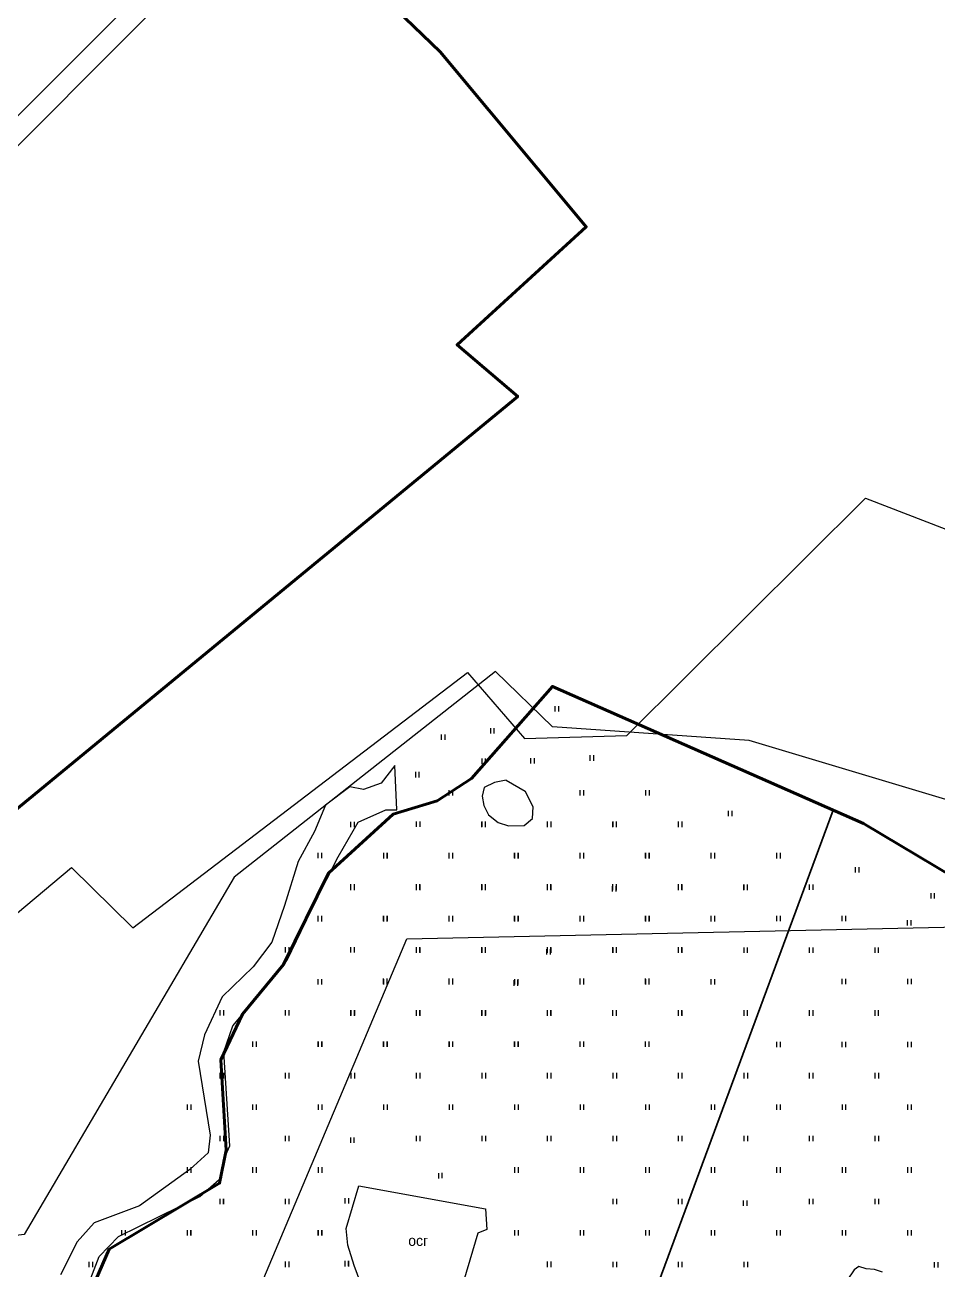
# Model space of a CAD drawing. Header units: millimetres. Extents: x 1378883 to 1389511, y 5662980 to 5673292.
# Drawn here: x 1384688 to 1385296, y 5669707 to 5670537 of the extents above; entities that cross this region are included whole.
import ezdxf

# ---------------------------------------------------------------- set-up
doc = ezdxf.new("R2010")
doc.units = ezdxf.units.MM
doc.layers.add('_5Інше', color=252, linetype='Continuous', lineweight=25)
for name, color, linetype in [('вулиці', 7, 'Continuous'), ('КартаСкан', 252, 'Continuous'), ('межа по генплану', 7, 'Continuous'), ('район', 6, 'Continuous')]:
    doc.layers.add(name, color=color, linetype=linetype)
picture_1 = doc.add_image_def('image1.tif', size_in_pixel=(29607, 29619))

# ---------------------------------------------------------------- blocks, each defined once
blk = doc.blocks.new('Турія')
at = {"layer": '_5Інше', "color": 5}
blk.add_lwpolyline([(47787.13254895628, 27450.12306630566), (47797.65221168077, 27477.84357554439), (47810.5626894535, 27491.22590744903), (47864.80429390555, 27517.7478972337), (47879.51540985239, 27530.72213588724), (47880.3807628629, 27541.53402318152), (47884.70756617151, 27551.4809699321), (47880.81343936815, 27614.18989013933), (47886.87094869776, 27631.48888371058), (47904.17812367611, 27652.24771775543), (47922.90590071864, 27675.12166289449), (47941.64775600644, 27713.89467158418), (47956.902797201, 27743.95467012636), (47970.41439309283, 27767.04422401109), (47988.72039661898, 27775.32160583588), (47996.12999133543, 27775.32160583588), (47994.82239779436, 27804.94594995574), (47985.66939603129, 27793.18333275242), (47973.90124544218, 27788.82681462887), (47964.74824367911, 27790.56943231813), (47948.62149896124, 27778.37116069249), (47941.2119042448, 27760.94508819827), (47930.31545717899, 27740.90508917016), (47921.16245541592, 27711.7164255722), (47912.88115717616, 27687.31990842053), (47900.24126480764, 27670.76514477094), (47879.75596421712, 27650.72514574282), (47867.98781362801, 27625.45731974651), (47863.62921949925, 27608.03124725229), (47871.69922929176, 27558.6545738289), (47870.38203346927, 27546.80556696958), (47858.08839707325, 27535.83426335542), (47824.71985705409, 27511.69741106402), (47794.42477395407, 27500.28724277749), (47783.00922985027, 27487.56053267302), (47772.03275102064, 27465.61795154429)], dxfattribs=at)
blk = doc.blocks.new('ТуріяПрибер')
at = {"layer": '_5Інше', "color": 160}
blk.add_lwpolyline([(47842, 27342), (47995, 27705), (48414, 27714), (48394, 27584), (48855, 27748), (48890, 27821), (48754, 27887), (48443, 27771), (48223, 27837), (48092, 27846), (48054, 27883), (47880, 27746), (47740, 27508), (47474, 27474)], dxfattribs=at)
blk = doc.blocks.new('ТуріяВодоох')
at = {"layer": '_5Інше', "color": 140}
blk.add_lwpolyline([(47118, 27415), (47272, 27533), (47337, 27637), (47450, 27698), (47500, 27645), (47566, 27712), (47606, 27666), (47682, 27722), (47711, 27688), (47790, 27754), (47831, 27714), (48054, 27884), (48092, 27840), (48160, 27842), (48319, 28000), (48319, 28000), (49356, 27600), (48682, 27510), (48729, 27348)], dxfattribs=at)

msp = doc.modelspace()

# ---------------------------------------------------------------- linework, layer by layer
at = {"layer": 'вулиці', "color": 7}
for p, q in [((1385041.347002276, 5670079.381279982), (1385041.347002276, 5670082.981279981)), ((1385043.747002276, 5670079.381279982), (1385043.747002276, 5670082.981279981)), ((1384965.546503996, 5670060.482294582), (1384965.546503996, 5670064.082294581)), ((1384967.946503996, 5670060.482294582), (1384967.946503996, 5670064.082294581)), ((1384998.272037145, 5670064.784201911), (1384998.272037145, 5670068.38420191)), ((1385000.672037145, 5670064.784201911), (1385000.672037145, 5670068.38420191)), ((1384992.514904893, 5670044.466400461), (1384992.514904893, 5670048.066400462)), ((1384994.914904893, 5670044.466400461), (1384994.914904893, 5670048.066400462)), ((1385025.107964206, 5670044.763858379), (1385025.107964206, 5670048.363858378)), ((1385027.507964206, 5670044.763858379), (1385027.507964206, 5670048.363858378)), ((1385064.617902339, 5670046.64813), (1385064.617902339, 5670050.248129999)), ((1385067.017902339, 5670046.64813), (1385067.017902339, 5670050.248129999)), ((1384948.322646702, 5670035.533636409), (1384948.322646702, 5670039.133636408)), ((1384950.722646702, 5670035.533636409), (1384950.722646702, 5670039.133636408)), ((1384970.696204894, 5670023.511400461), (1384970.696204894, 5670027.111400462)), ((1384973.096204894, 5670023.511400461), (1384973.096204894, 5670027.111400462)), ((1385057.971004894, 5670023.511400462), (1385057.971004894, 5670027.111400463)), ((1385060.371004893, 5670023.511400462), (1385060.371004893, 5670027.111400463)), ((1385101.608404893, 5670023.511400463), (1385101.608404893, 5670027.111400463)), ((1385104.008404893, 5670023.511400463), (1385104.008404893, 5670027.111400463)), ((1384905.1908031, 5670002.432452437), (1384905.1908031, 5670006.032452436)), ((1384907.5908031, 5670002.432452437), (1384907.5908031, 5670006.032452436)), ((1384948.877504894, 5670002.556400461), (1384948.877504894, 5670006.156400462)), ((1384951.277504894, 5670002.556400461), (1384951.277504894, 5670006.156400462)), ((1384992.465603099, 5670002.432452437), (1384992.465603099, 5670006.032452437)), ((1384992.514904894, 5670002.556400462), (1384992.514904894, 5670006.156400462)), ((1384994.865603099, 5670002.432452437), (1384994.865603099, 5670006.032452437)), ((1384994.914904894, 5670002.556400462), (1384994.914904894, 5670006.156400462)), ((1385036.103003099, 5670002.432452437), (1385036.103003099, 5670006.032452438)), ((1385036.103003099, 5670002.432452437), (1385036.103003099, 5670006.032452438)), ((1385036.152304894, 5670002.556400462), (1385036.152304894, 5670006.156400463)), ((1385038.503003099, 5670002.432452437), (1385038.503003099, 5670006.032452438)), ((1385038.503003099, 5670002.432452437), (1385038.503003099, 5670006.032452438)), ((1385038.552304894, 5670002.556400462), (1385038.552304894, 5670006.156400463)), ((1385079.740403099, 5670002.432452438), (1385079.740403099, 5670006.032452438)), ((1385079.789704894, 5670002.556400463), (1385079.789704894, 5670006.156400463)), ((1385079.789704894, 5670002.556400463), (1385079.789704894, 5670006.156400463)), ((1385082.140403099, 5670002.432452438), (1385082.140403099, 5670006.032452438)), ((1385082.189704894, 5670002.556400463), (1385082.189704894, 5670006.156400463)), ((1385082.189704894, 5670002.556400463), (1385082.189704894, 5670006.156400463)), ((1385123.377803099, 5670002.432452438), (1385123.377803099, 5670006.032452439)), ((1385123.427104894, 5670002.556400463), (1385123.427104894, 5670006.156400464)), ((1385125.777803099, 5670002.432452438), (1385125.777803099, 5670006.032452439)), ((1385125.827104894, 5670002.556400463), (1385125.827104894, 5670006.156400464)), ((1385156.763802376, 5670009.654686151), (1385156.763802376, 5670013.254686151)), ((1385159.163802376, 5670009.654686151), (1385159.163802376, 5670013.254686151)), ((1384883.326016958, 5669981.716669926), (1384883.326016958, 5669985.316669927)), ((1384885.726016958, 5669981.716669926), (1384885.726016958, 5669985.316669927)), ((1384927.058804894, 5669981.601400461), (1384927.058804894, 5669985.201400462)), ((1384929.363416958, 5669981.716669927), (1384929.363416958, 5669985.316669927)), ((1384929.4095031, 5669981.477452436), (1384929.4095031, 5669985.077452437)), ((1384929.458804894, 5669981.601400461), (1384929.458804894, 5669985.201400462)), ((1384929.458804894, 5669981.601400461), (1384929.458804894, 5669985.201400462)), ((1384970.600816958, 5669981.716669927), (1384970.600816958, 5669985.316669928)), ((1384970.6469031, 5669981.477452437), (1384970.6469031, 5669985.077452437)), ((1384970.696204894, 5669981.601400462), (1384970.696204894, 5669985.201400462)), ((1384970.696204894, 5669981.601400462), (1384970.696204894, 5669985.201400462)), ((1384973.000816958, 5669981.716669927), (1384973.000816958, 5669985.316669928)), ((1384973.0469031, 5669981.477452437), (1384973.0469031, 5669985.077452437)), ((1384973.096204894, 5669981.601400462), (1384973.096204894, 5669985.201400462)), ((1384973.096204894, 5669981.601400462), (1384973.096204894, 5669985.201400462)), ((1385014.238216958, 5669981.716669928), (1385014.238216958, 5669985.316669928)), ((1385014.238216958, 5669981.716669928), (1385014.238216958, 5669985.316669928)), ((1385014.2843031, 5669981.477452437), (1385014.2843031, 5669985.077452438)), ((1385014.333604894, 5669981.601400462), (1385014.333604894, 5669985.201400463)), ((1385014.333604894, 5669981.601400462), (1385014.333604894, 5669985.201400463)), ((1385016.638216958, 5669981.716669928), (1385016.638216958, 5669985.316669928)), ((1385016.638216958, 5669981.716669928), (1385016.638216958, 5669985.316669928)), ((1385016.6843031, 5669981.477452437), (1385016.6843031, 5669985.077452438)), ((1385016.733604894, 5669981.601400462), (1385016.733604894, 5669985.201400463)), ((1385016.733604894, 5669981.601400462), (1385016.733604894, 5669985.201400463)), ((1385057.875616958, 5669981.716669928), (1385057.875616958, 5669985.316669929)), ((1385057.9217031, 5669981.477452438), (1385057.9217031, 5669985.077452438)), ((1385057.971004894, 5669981.601400463), (1385057.971004894, 5669985.201400463)), ((1385057.971004894, 5669981.601400463), (1385057.971004894, 5669985.201400463)), ((1385057.971004894, 5669981.601400463), (1385057.971004894, 5669985.201400463)), ((1385060.275616958, 5669981.716669928), (1385060.275616958, 5669985.316669929)), ((1385060.321703099, 5669981.477452438), (1385060.321703099, 5669985.077452438)), ((1385060.371004894, 5669981.601400463), (1385060.371004894, 5669985.201400463)), ((1385060.371004894, 5669981.601400463), (1385060.371004894, 5669985.201400463)), ((1385060.371004894, 5669981.601400463), (1385060.371004894, 5669985.201400463)), ((1385060.371004894, 5669981.601400463), (1385060.371004894, 5669985.201400463)), ((1385101.513016958, 5669981.716669929), (1385101.513016958, 5669985.316669929)), ((1385101.559103099, 5669981.477452438), (1385101.559103099, 5669985.077452439)), ((1385101.608404894, 5669981.601400463), (1385101.608404894, 5669985.201400463)), ((1385101.608404894, 5669981.601400463), (1385101.608404894, 5669985.201400463)), ((1385103.913016957, 5669981.716669929), (1385103.913016957, 5669985.316669929)), ((1385103.959103099, 5669981.477452438), (1385103.959103099, 5669985.077452439)), ((1385104.008404894, 5669981.601400463), (1385104.008404894, 5669985.201400463)), ((1385104.008404894, 5669981.601400463), (1385104.008404894, 5669985.201400463)), ((1385145.150416957, 5669981.716669929), (1385145.150416957, 5669985.31666993)), ((1385145.196503099, 5669981.477452439), (1385145.196503099, 5669985.077452439)), ((1385145.245804894, 5669981.601400464), (1385145.245804894, 5669985.201400463)), ((1385145.245804894, 5669981.601400464), (1385145.245804894, 5669985.201400463)), ((1385147.550416957, 5669981.716669929), (1385147.550416957, 5669985.31666993)), ((1385147.596503099, 5669981.477452439), (1385147.596503099, 5669985.077452439)), ((1385147.645804894, 5669981.601400464), (1385147.645804894, 5669985.201400463)), ((1385147.645804894, 5669981.601400464), (1385147.645804894, 5669985.201400463)), ((1385188.883204894, 5669981.601400464), (1385188.883204894, 5669985.201400464)), ((1385188.883204894, 5669981.601400464), (1385188.883204894, 5669985.201400464)), ((1385188.883204894, 5669981.601400464), (1385188.883204894, 5669985.201400464)), ((1385191.283204894, 5669981.601400464), (1385191.283204894, 5669985.201400464)), ((1385191.283204894, 5669981.601400464), (1385191.283204894, 5669985.201400464)), ((1385191.283204894, 5669981.601400464), (1385191.283204894, 5669985.201400464)), ((1385241.289611355, 5669972.100847669), (1385241.289611355, 5669975.700847669)), ((1385243.689611355, 5669972.100847669), (1385243.689611355, 5669975.700847669)), ((1384905.144716958, 5669960.761669927), (1384905.144716958, 5669964.361669927)), ((1384905.1908031, 5669960.522452436), (1384905.1908031, 5669964.122452437)), ((1384907.544716958, 5669960.761669927), (1384907.544716958, 5669964.361669927)), ((1384907.5908031, 5669960.522452436), (1384907.5908031, 5669964.122452437)), ((1384948.782116958, 5669960.761669927), (1384948.782116958, 5669964.361669928)), ((1384948.8282031, 5669960.522452437), (1384948.8282031, 5669964.122452437)), ((1384951.182116958, 5669960.761669927), (1384951.182116958, 5669964.361669928)), ((1384951.2282031, 5669960.522452437), (1384951.2282031, 5669964.122452437)), ((1384992.419516958, 5669960.761669928), (1384992.419516958, 5669964.361669928)), ((1384992.4656031, 5669960.522452437), (1384992.4656031, 5669964.122452438)), ((1384992.514904894, 5669960.646400462), (1384992.514904894, 5669964.246400462)), ((1384994.819516958, 5669960.761669928), (1384994.819516958, 5669964.361669928)), ((1384994.8656031, 5669960.522452437), (1384994.8656031, 5669964.122452438)), ((1384994.914904894, 5669960.646400462), (1384994.914904894, 5669964.246400462)), ((1385036.056916958, 5669960.761669928), (1385036.056916958, 5669964.361669929)), ((1385036.1030031, 5669960.522452438), (1385036.1030031, 5669964.122452438)), ((1385036.1030031, 5669960.522452438), (1385036.1030031, 5669964.122452438)), ((1385036.152304894, 5669960.646400463), (1385036.152304894, 5669964.246400462)), ((1385038.456916958, 5669960.761669928), (1385038.456916958, 5669964.361669929)), ((1385038.5030031, 5669960.522452438), (1385038.5030031, 5669964.122452438)), ((1385038.5030031, 5669960.522452438), (1385038.5030031, 5669964.122452438)), ((1385038.552304894, 5669960.646400463), (1385038.552304894, 5669964.246400462)), ((1385079.468967684, 5669959.568075287), (1385079.468967684, 5669963.168075287)), ((1385079.468967684, 5669959.568075287), (1385079.468967684, 5669963.168075287)), ((1385079.694316958, 5669960.761669929), (1385079.694316958, 5669964.361669929)), ((1385079.7404031, 5669960.522452438), (1385079.7404031, 5669964.122452439)), ((1385081.868967684, 5669959.568075287), (1385081.868967684, 5669963.168075287)), ((1385081.868967684, 5669959.568075287), (1385081.868967684, 5669963.168075287)), ((1385082.094316958, 5669960.761669929), (1385082.094316958, 5669964.361669929)), ((1385082.1404031, 5669960.522452438), (1385082.1404031, 5669964.122452439)), ((1385123.331716958, 5669960.761669929), (1385123.331716958, 5669964.36166993)), ((1385123.3778031, 5669960.522452439), (1385123.3778031, 5669964.122452439)), ((1385123.427104894, 5669960.646400464), (1385123.427104894, 5669964.246400463)), ((1385125.731716958, 5669960.761669929), (1385125.731716958, 5669964.36166993)), ((1385125.777803099, 5669960.522452439), (1385125.777803099, 5669964.122452439)), ((1385125.827104894, 5669960.646400464), (1385125.827104894, 5669964.246400463)), ((1385167.015203099, 5669960.522452439), (1385167.015203099, 5669964.12245244)), ((1385167.064504894, 5669960.646400464), (1385167.064504894, 5669964.246400464)), ((1385169.415203099, 5669960.522452439), (1385169.415203099, 5669964.12245244)), ((1385169.464504894, 5669960.646400464), (1385169.464504894, 5669964.246400464)), ((1385210.701904894, 5669960.646400465), (1385210.701904894, 5669964.246400464)), ((1385213.101904894, 5669960.646400465), (1385213.101904894, 5669964.246400464)), ((1385291.670057887, 5669954.894143097), (1385291.670057887, 5669958.494143097)), ((1385294.070057886, 5669954.894143097), (1385294.070057886, 5669958.494143097)), ((1384883.326016959, 5669939.806669927), (1384883.326016959, 5669943.406669927)), ((1384883.3721031, 5669939.567452436), (1384883.3721031, 5669943.167452437)), ((1384885.726016958, 5669939.806669927), (1384885.726016958, 5669943.406669927)), ((1384885.7721031, 5669939.567452436), (1384885.7721031, 5669943.167452437)), ((1384885.7721031, 5669939.567452436), (1384885.7721031, 5669943.167452437)), ((1384926.963416958, 5669939.806669927), (1384926.963416958, 5669943.406669928)), ((1384927.0095031, 5669939.567452437), (1384927.0095031, 5669943.167452437)), ((1384927.0095031, 5669939.567452437), (1384927.0095031, 5669943.167452437)), ((1384927.058804895, 5669939.691400462), (1384927.058804895, 5669943.291400461)), ((1384929.363416958, 5669939.806669927), (1384929.363416958, 5669943.406669928)), ((1384929.4095031, 5669939.567452437), (1384929.4095031, 5669943.167452437)), ((1384929.4095031, 5669939.567452437), (1384929.4095031, 5669943.167452437)), ((1384929.458804895, 5669939.691400462), (1384929.458804895, 5669943.291400461)), ((1384970.600816958, 5669939.806669928), (1384970.600816958, 5669943.406669928)), ((1384970.6469031, 5669939.567452437), (1384970.6469031, 5669943.167452438)), ((1384970.6469031, 5669939.567452437), (1384970.6469031, 5669943.167452438)), ((1384970.696204895, 5669939.691400462), (1384970.696204895, 5669943.291400462)), ((1384973.000816958, 5669939.806669928), (1384973.000816958, 5669943.406669928)), ((1384973.0469031, 5669939.567452437), (1384973.0469031, 5669943.167452438)), ((1384973.0469031, 5669939.567452437), (1384973.0469031, 5669943.167452438)), ((1384973.096204895, 5669939.691400462), (1384973.096204895, 5669943.291400462)), ((1385014.238216958, 5669939.806669928), (1385014.238216958, 5669943.406669929)), ((1385014.238216958, 5669939.806669928), (1385014.238216958, 5669943.406669929)), ((1385014.2843031, 5669939.567452438), (1385014.2843031, 5669943.167452438)), ((1385014.2843031, 5669939.567452438), (1385014.2843031, 5669943.167452438)), ((1385014.2843031, 5669939.567452438), (1385014.2843031, 5669943.167452438)), ((1385014.333604895, 5669939.691400463), (1385014.333604895, 5669943.291400462)), ((1385016.638216958, 5669939.806669928), (1385016.638216958, 5669943.406669929)), ((1385016.638216958, 5669939.806669928), (1385016.638216958, 5669943.406669929)), ((1385016.6843031, 5669939.567452438), (1385016.6843031, 5669943.167452438)), ((1385016.6843031, 5669939.567452438), (1385016.6843031, 5669943.167452438)), ((1385016.6843031, 5669939.567452438), (1385016.6843031, 5669943.167452438)), ((1385016.6843031, 5669939.567452438), (1385016.6843031, 5669943.167452438)), ((1385016.733604894, 5669939.691400463), (1385016.733604894, 5669943.291400462)), ((1385057.875616958, 5669939.806669929), (1385057.875616958, 5669943.406669929)), ((1385057.9217031, 5669939.567452438), (1385057.9217031, 5669943.167452439)), ((1385057.9217031, 5669939.567452438), (1385057.9217031, 5669943.167452439)), ((1385057.971004894, 5669939.691400463), (1385057.971004894, 5669943.291400463)), ((1385057.971004894, 5669939.691400463), (1385057.971004894, 5669943.291400463)), ((1385060.275616958, 5669939.806669929), (1385060.275616958, 5669943.406669929)), ((1385060.3217031, 5669939.567452438), (1385060.3217031, 5669943.167452439)), ((1385060.3217031, 5669939.567452438), (1385060.3217031, 5669943.167452439)), ((1385060.371004894, 5669939.691400463), (1385060.371004894, 5669943.291400463)), ((1385060.371004894, 5669939.691400463), (1385060.371004894, 5669943.291400463)), ((1385101.513016958, 5669939.806669929), (1385101.513016958, 5669943.40666993)), ((1385101.5591031, 5669939.567452439), (1385101.5591031, 5669943.167452439)), ((1385101.5591031, 5669939.567452439), (1385101.5591031, 5669943.167452439)), ((1385101.608404894, 5669939.691400464), (1385101.608404894, 5669943.291400463)), ((1385103.913016958, 5669939.806669929), (1385103.913016958, 5669943.40666993)), ((1385103.9591031, 5669939.567452439), (1385103.9591031, 5669943.167452439)), ((1385103.9591031, 5669939.567452439), (1385103.9591031, 5669943.167452439)), ((1385104.008404894, 5669939.691400464), (1385104.008404894, 5669943.291400463)), ((1385145.150416958, 5669939.80666993), (1385145.150416958, 5669943.40666993)), ((1385145.1965031, 5669939.567452439), (1385145.1965031, 5669943.16745244)), ((1385145.1965031, 5669939.567452439), (1385145.1965031, 5669943.16745244)), ((1385145.245804894, 5669939.691400464), (1385145.245804894, 5669943.291400464)), ((1385147.550416958, 5669939.80666993), (1385147.550416958, 5669943.40666993)), ((1385147.5965031, 5669939.567452439), (1385147.5965031, 5669943.16745244)), ((1385147.5965031, 5669939.567452439), (1385147.5965031, 5669943.16745244)), ((1385147.645804894, 5669939.691400464), (1385147.645804894, 5669943.291400464)), ((1385188.883204894, 5669939.691400465), (1385188.883204894, 5669943.291400464)), ((1385188.883204894, 5669939.691400465), (1385188.883204894, 5669943.291400464)), ((1385191.283204894, 5669939.691400465), (1385191.283204894, 5669943.291400464)), ((1385191.283204894, 5669939.691400465), (1385191.283204894, 5669943.291400464)), ((1385232.520604894, 5669939.691400465), (1385232.520604894, 5669943.291400465)), ((1385234.920604894, 5669939.691400465), (1385234.920604894, 5669943.291400465)), ((1385276.020819328, 5669936.812347826), (1385276.020819328, 5669940.412347825)), ((1385278.420819327, 5669936.812347826), (1385278.420819327, 5669940.412347825)), ((1384861.507316959, 5669918.851669927), (1384861.507316959, 5669922.451669927)), ((1384863.907316959, 5669918.851669927), (1384863.907316959, 5669922.451669927)), ((1384905.144716959, 5669918.851669927), (1384905.144716959, 5669922.451669928)), ((1384905.144716959, 5669918.851669927), (1384905.144716959, 5669922.451669928)), ((1384907.544716959, 5669918.851669927), (1384907.544716959, 5669922.451669928)), ((1384907.544716959, 5669918.851669927), (1384907.544716959, 5669922.451669928)), ((1384948.782116959, 5669918.851669928), (1384948.782116959, 5669922.451669928)), ((1384948.782116959, 5669918.851669928), (1384948.782116959, 5669922.451669928)), ((1384948.8282031, 5669918.612452437), (1384948.8282031, 5669922.212452438)), ((1384948.877504895, 5669918.736400462), (1384948.877504895, 5669922.336400462)), ((1384951.182116959, 5669918.851669928), (1384951.182116959, 5669922.451669928)), ((1384951.182116959, 5669918.851669928), (1384951.182116959, 5669922.451669928)), ((1384951.2282031, 5669918.612452437), (1384951.2282031, 5669922.212452438)), ((1384951.277504895, 5669918.736400462), (1384951.277504895, 5669922.336400462)), ((1384992.419516959, 5669918.851669928), (1384992.419516959, 5669922.451669929)), ((1384992.419516959, 5669918.851669928), (1384992.419516959, 5669922.451669929)), ((1384992.419516959, 5669918.851669928), (1384992.419516959, 5669922.451669929)), ((1384992.4656031, 5669918.612452438), (1384992.4656031, 5669922.212452438)), ((1384992.514904895, 5669918.736400463), (1384992.514904895, 5669922.336400462)), ((1384994.819516958, 5669918.851669928), (1384994.819516958, 5669922.451669929)), ((1384994.819516958, 5669918.851669928), (1384994.819516958, 5669922.451669929)), ((1384994.819516958, 5669918.851669928), (1384994.819516958, 5669922.451669929)), ((1384994.819516958, 5669918.851669928), (1384994.819516958, 5669922.451669929)), ((1384994.8656031, 5669918.612452438), (1384994.8656031, 5669922.212452438)), ((1384994.914904895, 5669918.736400463), (1384994.914904895, 5669922.336400462)), ((1385035.78226589, 5669917.534127262), (1385035.78226589, 5669921.134127262)), ((1385035.78226589, 5669917.534127262), (1385035.78226589, 5669921.134127262)), ((1385036.056916958, 5669918.851669929), (1385036.056916958, 5669922.451669929)), ((1385036.056916958, 5669918.851669929), (1385036.056916958, 5669922.451669929)), ((1385036.152304895, 5669918.736400463), (1385036.152304895, 5669922.336400463)), ((1385038.18226589, 5669917.534127262), (1385038.18226589, 5669921.134127262)), ((1385038.18226589, 5669917.534127262), (1385038.18226589, 5669921.134127262)), ((1385038.456916958, 5669918.851669929), (1385038.456916958, 5669922.451669929)), ((1385038.456916958, 5669918.851669929), (1385038.456916958, 5669922.451669929)), ((1385038.552304895, 5669918.736400463), (1385038.552304895, 5669922.336400463)), ((1385079.694316958, 5669918.851669929), (1385079.694316958, 5669922.45166993)), ((1385079.694316958, 5669918.851669929), (1385079.694316958, 5669922.45166993)), ((1385079.7404031, 5669918.612452439), (1385079.7404031, 5669922.212452439)), ((1385079.789704895, 5669918.736400464), (1385079.789704895, 5669922.336400463)), ((1385082.094316958, 5669918.851669929), (1385082.094316958, 5669922.45166993)), ((1385082.094316958, 5669918.851669929), (1385082.094316958, 5669922.45166993)), ((1385082.1404031, 5669918.612452439), (1385082.1404031, 5669922.212452439)), ((1385082.189704895, 5669918.736400464), (1385082.189704895, 5669922.336400463)), ((1385123.331716958, 5669918.85166993), (1385123.331716958, 5669922.45166993)), ((1385123.331716958, 5669918.85166993), (1385123.331716958, 5669922.45166993)), ((1385123.3778031, 5669918.612452439), (1385123.3778031, 5669922.21245244)), ((1385123.427104895, 5669918.736400464), (1385123.427104895, 5669922.336400464)), ((1385125.731716958, 5669918.85166993), (1385125.731716958, 5669922.45166993)), ((1385125.731716958, 5669918.85166993), (1385125.731716958, 5669922.45166993)), ((1385125.7778031, 5669918.612452439), (1385125.7778031, 5669922.21245244)), ((1385125.827104894, 5669918.736400464), (1385125.827104894, 5669922.336400464)), ((1385167.064504894, 5669918.736400465), (1385167.064504894, 5669922.336400464)), ((1385167.064504894, 5669918.736400465), (1385167.064504894, 5669922.336400464)), ((1385169.464504894, 5669918.736400465), (1385169.464504894, 5669922.336400464)), ((1385169.464504894, 5669918.736400465), (1385169.464504894, 5669922.336400464)), ((1385169.464504894, 5669918.736400465), (1385169.464504894, 5669922.336400464)), ((1385210.701904894, 5669918.736400465), (1385210.701904894, 5669922.336400465)), ((1385210.701904894, 5669918.736400465), (1385210.701904894, 5669922.336400465)), ((1385213.101904894, 5669918.736400465), (1385213.101904894, 5669922.336400465)), ((1385213.101904894, 5669918.736400465), (1385213.101904894, 5669922.336400465)), ((1385254.339304894, 5669918.736400465), (1385254.339304894, 5669922.336400465)), ((1385254.339304894, 5669918.736400465), (1385254.339304894, 5669922.336400465)), ((1385256.739304894, 5669918.736400465), (1385256.739304894, 5669922.336400465)), ((1385256.739304894, 5669918.736400465), (1385256.739304894, 5669922.336400465)), ((1384883.372103101, 5669897.657452437), (1384883.372103101, 5669901.257452437)), ((1384885.772103101, 5669897.657452437), (1384885.772103101, 5669901.257452437)), ((1384926.963416959, 5669897.896669928), (1384926.963416959, 5669901.496669928)), ((1384927.009503101, 5669897.657452437), (1384927.009503101, 5669901.257452438)), ((1384929.363416959, 5669897.896669928), (1384929.363416959, 5669901.496669928)), ((1384929.409503101, 5669897.657452437), (1384929.409503101, 5669901.257452438)), ((1384970.600816959, 5669897.896669928), (1384970.600816959, 5669901.496669929)), ((1384970.646903101, 5669897.657452438), (1384970.646903101, 5669901.257452438)), ((1384973.000816959, 5669897.896669928), (1384973.000816959, 5669901.496669929)), ((1384973.046903101, 5669897.657452438), (1384973.046903101, 5669901.257452438)), ((1385013.917479749, 5669896.818344752), (1385013.917479749, 5669900.418344753)), ((1385013.917479749, 5669896.818344752), (1385013.917479749, 5669900.418344753)), ((1385014.284303101, 5669897.657452438), (1385014.284303101, 5669901.257452439)), ((1385014.284303101, 5669897.657452438), (1385014.284303101, 5669901.257452439)), ((1385016.317479749, 5669896.818344752), (1385016.317479749, 5669900.418344753)), ((1385016.317479749, 5669896.818344752), (1385016.317479749, 5669900.418344753)), ((1385016.6843031, 5669897.657452438), (1385016.6843031, 5669901.257452439)), ((1385016.6843031, 5669897.657452438), (1385016.6843031, 5669901.257452439)), ((1385057.875616959, 5669897.896669929), (1385057.875616959, 5669901.496669929)), ((1385057.9217031, 5669897.657452439), (1385057.9217031, 5669901.257452439)), ((1385060.275616959, 5669897.896669929), (1385060.275616959, 5669901.496669929)), ((1385060.3217031, 5669897.657452439), (1385060.3217031, 5669901.257452439)), ((1385101.513016958, 5669897.89666993), (1385101.513016958, 5669901.496669929)), ((1385101.5591031, 5669897.657452439), (1385101.5591031, 5669901.25745244)), ((1385103.913016958, 5669897.89666993), (1385103.913016958, 5669901.496669929)), ((1385103.9591031, 5669897.657452439), (1385103.9591031, 5669901.25745244)), ((1385145.1965031, 5669897.65745244), (1385145.1965031, 5669901.25745244)), ((1385147.5965031, 5669897.65745244), (1385147.5965031, 5669901.25745244)), ((1385232.520604894, 5669897.781400465), (1385232.520604894, 5669901.381400465)), ((1385234.920604894, 5669897.781400465), (1385234.920604894, 5669901.381400465)), ((1385276.158004894, 5669897.781400465), (1385276.158004894, 5669901.381400466)), ((1385278.558004894, 5669897.781400465), (1385278.558004894, 5669901.381400466)), ((1384818.037031618, 5669877.01733969), (1384818.037031618, 5669880.61733969)), ((1384820.437031618, 5669877.01733969), (1384820.437031618, 5669880.61733969)), ((1384861.507316959, 5669876.941669927), (1384861.507316959, 5669880.541669928)), ((1384861.674431618, 5669877.017339691), (1384861.674431618, 5669880.61733969)), ((1384863.907316959, 5669876.941669927), (1384863.907316959, 5669880.541669928)), ((1384864.074431618, 5669877.017339691), (1384864.074431618, 5669880.61733969)), ((1384905.144716959, 5669876.941669928), (1384905.144716959, 5669880.541669928)), ((1384905.190803101, 5669876.702452437), (1384905.190803101, 5669880.302452438)), ((1384905.311831618, 5669877.017339691), (1384905.311831618, 5669880.617339691)), ((1384905.311831618, 5669877.017339691), (1384905.311831618, 5669880.617339691)), ((1384907.544716959, 5669876.941669928), (1384907.544716959, 5669880.541669928)), ((1384907.590803101, 5669876.702452437), (1384907.590803101, 5669880.302452438)), ((1384907.711831618, 5669877.017339691), (1384907.711831618, 5669880.617339691)), ((1384907.711831618, 5669877.017339691), (1384907.711831618, 5669880.617339691)), ((1384948.782116959, 5669876.941669928), (1384948.782116959, 5669880.541669928)), ((1384948.828203101, 5669876.702452438), (1384948.828203101, 5669880.302452438)), ((1384948.949231618, 5669877.017339692), (1384948.949231618, 5669880.617339691)), ((1384951.182116959, 5669876.941669928), (1384951.182116959, 5669880.541669928)), ((1384951.228203101, 5669876.702452438), (1384951.228203101, 5669880.302452438)), ((1384951.349231618, 5669877.017339692), (1384951.349231618, 5669880.617339691)), ((1384992.419516959, 5669876.941669929), (1384992.419516959, 5669880.541669928)), ((1384992.419516959, 5669876.941669929), (1384992.419516959, 5669880.541669928)), ((1384992.465603101, 5669876.702452438), (1384992.465603101, 5669880.302452439)), ((1384992.586631618, 5669877.017339692), (1384992.586631618, 5669880.617339692)), ((1384994.819516959, 5669876.941669929), (1384994.819516959, 5669880.541669928)), ((1384994.819516959, 5669876.941669929), (1384994.819516959, 5669880.541669928)), ((1384994.865603101, 5669876.702452438), (1384994.865603101, 5669880.302452439)), ((1384994.986631618, 5669877.017339692), (1384994.986631618, 5669880.617339692)), ((1385036.056916959, 5669876.941669929), (1385036.056916959, 5669880.541669929)), ((1385036.103003101, 5669876.702452439), (1385036.103003101, 5669880.302452439)), ((1385036.224031618, 5669877.017339692), (1385036.224031618, 5669880.617339692)), ((1385038.456916959, 5669876.941669929), (1385038.456916959, 5669880.541669929)), ((1385038.503003101, 5669876.702452439), (1385038.503003101, 5669880.302452439)), ((1385038.624031618, 5669877.017339692), (1385038.624031618, 5669880.617339692)), ((1385079.694316959, 5669876.94166993), (1385079.694316959, 5669880.541669929)), ((1385079.740403101, 5669876.702452439), (1385079.740403101, 5669880.302452439)), ((1385082.094316959, 5669876.94166993), (1385082.094316959, 5669880.541669929)), ((1385082.140403101, 5669876.702452439), (1385082.140403101, 5669880.302452439)), ((1385123.331716959, 5669876.94166993), (1385123.331716959, 5669880.54166993)), ((1385123.377803101, 5669876.70245244), (1385123.377803101, 5669880.302452439)), ((1385125.731716959, 5669876.94166993), (1385125.731716959, 5669880.54166993)), ((1385125.7778031, 5669876.70245244), (1385125.7778031, 5669880.302452439)), ((1385167.064504895, 5669876.826400464), (1385167.064504895, 5669880.426400465)), ((1385169.464504895, 5669876.826400464), (1385169.464504895, 5669880.426400465)), ((1385210.701904895, 5669876.826400465), (1385210.701904895, 5669880.426400465)), ((1385213.101904895, 5669876.826400465), (1385213.101904895, 5669880.426400465)), ((1385254.339304895, 5669876.826400465), (1385254.339304895, 5669880.426400466)), ((1385256.739304895, 5669876.826400465), (1385256.739304895, 5669880.426400466)), ((1384839.855731618, 5669856.062339691), (1384839.855731618, 5669859.66233969)), ((1384842.255731618, 5669856.062339691), (1384842.255731618, 5669859.66233969)), ((1384883.32601696, 5669855.986669928), (1384883.32601696, 5669859.586669927)), ((1384883.493131618, 5669856.062339691), (1384883.493131618, 5669859.662339691)), ((1384885.726016959, 5669855.986669928), (1384885.726016959, 5669859.586669927)), ((1384885.893131618, 5669856.062339691), (1384885.893131618, 5669859.662339691)), ((1384926.963416959, 5669855.986669928), (1384926.963416959, 5669859.586669928)), ((1384927.130531618, 5669856.062339691), (1384927.130531618, 5669859.662339691)), ((1384929.363416959, 5669855.986669928), (1384929.363416959, 5669859.586669928)), ((1384929.530531618, 5669856.062339691), (1384929.530531618, 5669859.662339691)), ((1384970.600816959, 5669855.986669929), (1384970.600816959, 5669859.586669928)), ((1384970.767931618, 5669856.062339691), (1384970.767931618, 5669859.662339692)), ((1384973.000816959, 5669855.986669929), (1384973.000816959, 5669859.586669928)), ((1384973.167931618, 5669856.062339691), (1384973.167931618, 5669859.662339692)), ((1385014.238216959, 5669855.986669929), (1385014.238216959, 5669859.586669929)), ((1385014.405331618, 5669856.062339692), (1385014.405331618, 5669859.662339692)), ((1385016.638216959, 5669855.986669929), (1385016.638216959, 5669859.586669929)), ((1385016.805331618, 5669856.062339692), (1385016.805331618, 5669859.662339692)), ((1385057.875616959, 5669855.98666993), (1385057.875616959, 5669859.586669929)), ((1385060.275616959, 5669855.98666993), (1385060.275616959, 5669859.586669929)), ((1385101.513016959, 5669855.98666993), (1385101.513016959, 5669859.58666993)), ((1385103.913016959, 5669855.98666993), (1385103.913016959, 5669859.58666993)), ((1385188.883204895, 5669855.871400465), (1385188.883204895, 5669859.471400465)), ((1385191.283204895, 5669855.871400465), (1385191.283204895, 5669859.471400465)), ((1385232.520604895, 5669855.871400465), (1385232.520604895, 5669859.471400466)), ((1385234.920604895, 5669855.871400465), (1385234.920604895, 5669859.471400466)), ((1385276.158004895, 5669855.871400466), (1385276.158004895, 5669859.471400466)), ((1385278.558004895, 5669855.871400466), (1385278.558004895, 5669859.471400466)), ((1384818.037031619, 5669835.10733969), (1384818.037031619, 5669838.70733969)), ((1384820.437031619, 5669835.10733969), (1384820.437031619, 5669838.70733969)), ((1384861.674431619, 5669835.10733969), (1384861.674431619, 5669838.707339691)), ((1384864.074431618, 5669835.10733969), (1384864.074431618, 5669838.707339691)), ((1384905.311831618, 5669835.107339691), (1384905.311831618, 5669838.707339691)), ((1384905.311831618, 5669835.107339691), (1384905.311831618, 5669838.707339691)), ((1384907.711831618, 5669835.107339691), (1384907.711831618, 5669838.707339691)), ((1384907.711831618, 5669835.107339691), (1384907.711831618, 5669838.707339691)), ((1384948.949231618, 5669835.107339691), (1384948.949231618, 5669838.707339692)), ((1384951.349231618, 5669835.107339691), (1384951.349231618, 5669838.707339692)), ((1384992.586631618, 5669835.107339692), (1384992.586631618, 5669838.707339692)), ((1384994.986631618, 5669835.107339692), (1384994.986631618, 5669838.707339692)), ((1385036.224031618, 5669835.107339692), (1385036.224031618, 5669838.707339693)), ((1385036.224031618, 5669835.107339692), (1385036.224031618, 5669838.707339693)), ((1385038.624031618, 5669835.107339692), (1385038.624031618, 5669838.707339693)), ((1385038.624031618, 5669835.107339692), (1385038.624031618, 5669838.707339693)), ((1385079.861431618, 5669835.107339693), (1385079.861431618, 5669838.707339693)), ((1385082.261431618, 5669835.107339693), (1385082.261431618, 5669838.707339693)), ((1385123.498831618, 5669835.107339693), (1385123.498831618, 5669838.707339694)), ((1385125.898831618, 5669835.107339693), (1385125.898831618, 5669838.707339694)), ((1385167.136231618, 5669835.107339694), (1385167.136231618, 5669838.707339694)), ((1385167.136231618, 5669835.107339694), (1385167.136231618, 5669838.707339694)), ((1385169.536231618, 5669835.107339694), (1385169.536231618, 5669838.707339694)), ((1385169.536231618, 5669835.107339694), (1385169.536231618, 5669838.707339694)), ((1385210.773631618, 5669835.107339694), (1385210.773631618, 5669838.707339695)), ((1385213.173631618, 5669835.107339694), (1385213.173631618, 5669838.707339695)), ((1385254.411031618, 5669835.107339695), (1385254.411031618, 5669838.707339695)), ((1385256.811031617, 5669835.107339695), (1385256.811031617, 5669838.707339695)), ((1384796.218331619, 5669814.15233969), (1384796.218331619, 5669817.75233969)), ((1384796.218331619, 5669814.15233969), (1384796.218331619, 5669817.75233969)), ((1384798.618331619, 5669814.15233969), (1384798.618331619, 5669817.75233969)), ((1384839.855731619, 5669814.15233969), (1384839.855731619, 5669817.752339691)), ((1384839.855731619, 5669814.15233969), (1384839.855731619, 5669817.752339691)), ((1384842.255731619, 5669814.15233969), (1384842.255731619, 5669817.752339691)), ((1384842.255731619, 5669814.15233969), (1384842.255731619, 5669817.752339691)), ((1384883.493131619, 5669814.152339691), (1384883.493131619, 5669817.752339691)), ((1384883.493131619, 5669814.152339691), (1384883.493131619, 5669817.752339691)), ((1384883.493131619, 5669814.152339691), (1384883.493131619, 5669817.752339691)), ((1384885.893131619, 5669814.152339691), (1384885.893131619, 5669817.752339691)), ((1384885.893131619, 5669814.152339691), (1384885.893131619, 5669817.752339691)), ((1384885.893131619, 5669814.152339691), (1384885.893131619, 5669817.752339691)), ((1384885.893131619, 5669814.152339691), (1384885.893131619, 5669817.752339691)), ((1384927.130531619, 5669814.152339691), (1384927.130531619, 5669817.752339692)), ((1384927.130531619, 5669814.152339691), (1384927.130531619, 5669817.752339692)), ((1384929.530531619, 5669814.152339691), (1384929.530531619, 5669817.752339692)), ((1384929.530531619, 5669814.152339691), (1384929.530531619, 5669817.752339692)), ((1384970.767931618, 5669814.152339692), (1384970.767931618, 5669817.752339692)), ((1384970.767931618, 5669814.152339692), (1384970.767931618, 5669817.752339692)), ((1384973.167931618, 5669814.152339692), (1384973.167931618, 5669817.752339692)), ((1384973.167931618, 5669814.152339692), (1384973.167931618, 5669817.752339692)), ((1385014.405331618, 5669814.152339692), (1385014.405331618, 5669817.752339693)), ((1385014.405331618, 5669814.152339692), (1385014.405331618, 5669817.752339693)), ((1385016.805331618, 5669814.152339692), (1385016.805331618, 5669817.752339693)), ((1385016.805331618, 5669814.152339692), (1385016.805331618, 5669817.752339693)), ((1385058.042731618, 5669814.152339693), (1385058.042731618, 5669817.752339693)), ((1385060.442731618, 5669814.152339693), (1385060.442731618, 5669817.752339693)), ((1385101.680131618, 5669814.152339693), (1385101.680131618, 5669817.752339694)), ((1385104.080131618, 5669814.152339693), (1385104.080131618, 5669817.752339694)), ((1385145.317531618, 5669814.152339694), (1385145.317531618, 5669817.752339694)), ((1385147.717531618, 5669814.152339694), (1385147.717531618, 5669817.752339694)), ((1385188.954931618, 5669814.152339694), (1385188.954931618, 5669817.752339695)), ((1385191.354931618, 5669814.152339694), (1385191.354931618, 5669817.752339695)), ((1385232.592331618, 5669814.152339695), (1385232.592331618, 5669817.752339695)), ((1385234.992331618, 5669814.152339695), (1385234.992331618, 5669817.752339695)), ((1385276.229731618, 5669814.152339695), (1385276.229731618, 5669817.752339696)), ((1385278.629731618, 5669814.152339695), (1385278.629731618, 5669817.752339696)), ((1384818.037031619, 5669793.19733969), (1384818.037031619, 5669796.797339691)), ((1384820.437031619, 5669793.19733969), (1384820.437031619, 5669796.797339691)), ((1384861.674431619, 5669793.197339691), (1384861.674431619, 5669796.797339691)), ((1384864.074431619, 5669793.197339691), (1384864.074431619, 5669796.797339691)), ((1384904.991094409, 5669792.119014516), (1384904.991094409, 5669795.719014515)), ((1384904.991094409, 5669792.119014516), (1384904.991094409, 5669795.719014515)), ((1384907.391094409, 5669792.119014516), (1384907.391094409, 5669795.719014515)), ((1384907.391094409, 5669792.119014516), (1384907.391094409, 5669795.719014515)), ((1384948.949231619, 5669793.197339692), (1384948.949231619, 5669796.797339692)), ((1384951.349231619, 5669793.197339692), (1384951.349231619, 5669796.797339692)), ((1384992.586631619, 5669793.197339692), (1384992.586631619, 5669796.797339693)), ((1384994.986631619, 5669793.197339692), (1384994.986631619, 5669796.797339693)), ((1385036.224031619, 5669793.197339693), (1385036.224031619, 5669796.797339693)), ((1385038.624031618, 5669793.197339693), (1385038.624031618, 5669796.797339693)), ((1385079.861431618, 5669793.197339693), (1385079.861431618, 5669796.797339694)), ((1385082.261431618, 5669793.197339693), (1385082.261431618, 5669796.797339694)), ((1385123.498831618, 5669793.197339694), (1385123.498831618, 5669796.797339694)), ((1385125.898831618, 5669793.197339694), (1385125.898831618, 5669796.797339694)), ((1385167.136231618, 5669793.197339694), (1385167.136231618, 5669796.797339695)), ((1385167.136231618, 5669793.197339694), (1385167.136231618, 5669796.797339695)), ((1385169.536231618, 5669793.197339694), (1385169.536231618, 5669796.797339695)), ((1385169.536231618, 5669793.197339694), (1385169.536231618, 5669796.797339695)), ((1385210.773631618, 5669793.197339695), (1385210.773631618, 5669796.797339695)), ((1385213.173631618, 5669793.197339695), (1385213.173631618, 5669796.797339695)), ((1385254.411031618, 5669793.197339695), (1385254.411031618, 5669796.797339696)), ((1385256.811031618, 5669793.197339695), (1385256.811031618, 5669796.797339696)), ((1384796.218331619, 5669772.24233969), (1384796.218331619, 5669775.842339691)), ((1384798.618331619, 5669772.24233969), (1384798.618331619, 5669775.842339691)), ((1384839.855731619, 5669772.242339691), (1384839.855731619, 5669775.842339691)), ((1384842.255731619, 5669772.242339691), (1384842.255731619, 5669775.842339691)), ((1384883.493131619, 5669772.242339691), (1384883.493131619, 5669775.842339692)), ((1384883.493131619, 5669772.242339691), (1384883.493131619, 5669775.842339692)), ((1384885.893131619, 5669772.242339691), (1384885.893131619, 5669775.842339692)), ((1384885.893131619, 5669772.242339691), (1384885.893131619, 5669775.842339692)), ((1385014.405331619, 5669772.242339693), (1385014.405331619, 5669775.842339693)), ((1385014.405331619, 5669772.242339693), (1385014.405331619, 5669775.842339693)), ((1385016.805331619, 5669772.242339693), (1385016.805331619, 5669775.842339693)), ((1385016.805331619, 5669772.242339693), (1385016.805331619, 5669775.842339693)), ((1385016.805331619, 5669772.242339693), (1385016.805331619, 5669775.842339693)), ((1385058.042731619, 5669772.242339693), (1385058.042731619, 5669775.842339694)), ((1385058.042731619, 5669772.242339693), (1385058.042731619, 5669775.842339694)), ((1385060.442731619, 5669772.242339693), (1385060.442731619, 5669775.842339694)), ((1385060.442731619, 5669772.242339693), (1385060.442731619, 5669775.842339694)), ((1385101.680131619, 5669772.242339694), (1385101.680131619, 5669775.842339694)), ((1385101.680131619, 5669772.242339694), (1385101.680131619, 5669775.842339694)), ((1385104.080131619, 5669772.242339694), (1385104.080131619, 5669775.842339694)), ((1385104.080131619, 5669772.242339694), (1385104.080131619, 5669775.842339694)), ((1385145.317531619, 5669772.242339694), (1385145.317531619, 5669775.842339694)), ((1385145.317531619, 5669772.242339694), (1385145.317531619, 5669775.842339694)), ((1385145.317531619, 5669772.242339694), (1385145.317531619, 5669775.842339694)), ((1385147.717531618, 5669772.242339694), (1385147.717531618, 5669775.842339694)), ((1385147.717531618, 5669772.242339694), (1385147.717531618, 5669775.842339694)), ((1385147.717531618, 5669772.242339694), (1385147.717531618, 5669775.842339694)), ((1385147.717531618, 5669772.242339694), (1385147.717531618, 5669775.842339694)), ((1385188.954931618, 5669772.242339695), (1385188.954931618, 5669775.842339694)), ((1385188.954931618, 5669772.242339695), (1385188.954931618, 5669775.842339694)), ((1385191.354931618, 5669772.242339695), (1385191.354931618, 5669775.842339694)), ((1385191.354931618, 5669772.242339695), (1385191.354931618, 5669775.842339694)), ((1385232.592331618, 5669772.242339695), (1385232.592331618, 5669775.842339695)), ((1385232.592331618, 5669772.242339695), (1385232.592331618, 5669775.842339695)), ((1385234.992331618, 5669772.242339695), (1385234.992331618, 5669775.842339695)), ((1385234.992331618, 5669772.242339695), (1385234.992331618, 5669775.842339695)), ((1385276.229731618, 5669772.242339696), (1385276.229731618, 5669775.842339695)), ((1385276.229731618, 5669772.242339696), (1385276.229731618, 5669775.842339695)), ((1385278.629731618, 5669772.242339696), (1385278.629731618, 5669775.842339695)), ((1385278.629731618, 5669772.242339696), (1385278.629731618, 5669775.842339695)), ((1384963.770151757, 5669768.376710264), (1384963.770151757, 5669771.976710264)), ((1384965.907193377, 5669768.613951405), (1384965.907193377, 5669772.213951405)), ((1384817.972151523, 5669751.296716953), (1384817.972151523, 5669754.896716952)), ((1384818.03703162, 5669751.287339691), (1384818.03703162, 5669754.887339691)), ((1384818.03703162, 5669751.287339691), (1384818.03703162, 5669754.887339691)), ((1384820.372151523, 5669751.296716953), (1384820.372151523, 5669754.896716952)), ((1384820.437031619, 5669751.287339691), (1384820.437031619, 5669754.887339691)), ((1384820.437031619, 5669751.287339691), (1384820.437031619, 5669754.887339691)), ((1384861.674431619, 5669751.287339691), (1384861.674431619, 5669754.887339692)), ((1384864.074431619, 5669751.287339691), (1384864.074431619, 5669754.887339692)), ((1384901.311794544, 5669751.77190535), (1384901.311794544, 5669755.371905349)), ((1384903.711794544, 5669751.77190535), (1384903.711794544, 5669755.371905349)), ((1384903.711794544, 5669751.77190535), (1384903.711794544, 5669755.371905349)), ((1385079.861431619, 5669751.287339694), (1385079.861431619, 5669754.887339693)), ((1385082.261431619, 5669751.287339694), (1385082.261431619, 5669754.887339693)), ((1385123.498831619, 5669751.287339694), (1385123.498831619, 5669754.887339694)), ((1385125.898831619, 5669751.287339694), (1385125.898831619, 5669754.887339694)), ((1385166.815494409, 5669750.209014518), (1385166.815494409, 5669753.809014519)), ((1385166.815494409, 5669750.209014518), (1385166.815494409, 5669753.809014519)), ((1385169.215494409, 5669750.209014518), (1385169.215494409, 5669753.809014519)), ((1385169.215494409, 5669750.209014518), (1385169.215494409, 5669753.809014519)), ((1385210.773631619, 5669751.287339695), (1385210.773631619, 5669754.887339695)), ((1385213.173631618, 5669751.287339695), (1385213.173631618, 5669754.887339695)), ((1385254.411031618, 5669751.287339696), (1385254.411031618, 5669754.887339695)), ((1385256.811031618, 5669751.287339696), (1385256.811031618, 5669754.887339695)), ((1384752.56174373, 5669730.374978491), (1384752.56174373, 5669733.974978492)), ((1384754.961743729, 5669730.374978491), (1384754.961743729, 5669733.974978492)), ((1384796.199143729, 5669730.374978492), (1384796.199143729, 5669733.974978492)), ((1384796.21833162, 5669730.332339691), (1384796.21833162, 5669733.932339691)), ((1384798.599143729, 5669730.374978492), (1384798.599143729, 5669733.974978492)), ((1384798.61833162, 5669730.332339691), (1384798.61833162, 5669733.932339691)), ((1384839.790851523, 5669730.341716953), (1384839.790851523, 5669733.941716953)), ((1384839.85573162, 5669730.332339691), (1384839.85573162, 5669733.932339692)), ((1384842.190851523, 5669730.341716953), (1384842.190851523, 5669733.941716953)), ((1384842.25573162, 5669730.332339691), (1384842.25573162, 5669733.932339692)), ((1384883.428251523, 5669730.341716954), (1384883.428251523, 5669733.941716953)), ((1384883.49313162, 5669730.332339692), (1384883.49313162, 5669733.932339692)), ((1384883.49313162, 5669730.332339692), (1384883.49313162, 5669733.932339692)), ((1384885.828251523, 5669730.341716954), (1384885.828251523, 5669733.941716953)), ((1384885.89313162, 5669730.332339692), (1384885.89313162, 5669733.932339692)), ((1384885.89313162, 5669730.332339692), (1384885.89313162, 5669733.932339692)), ((1385014.405331619, 5669730.332339693), (1385014.405331619, 5669733.932339693)), ((1385016.805331619, 5669730.332339693), (1385016.805331619, 5669733.932339693)), ((1385058.042731619, 5669730.332339694), (1385058.042731619, 5669733.932339693)), ((1385060.442731619, 5669730.332339694), (1385060.442731619, 5669733.932339693)), ((1385101.680131619, 5669730.332339694), (1385101.680131619, 5669733.932339694)), ((1385104.080131619, 5669730.332339694), (1385104.080131619, 5669733.932339694)), ((1385145.317531619, 5669730.332339695), (1385145.317531619, 5669733.932339694)), ((1385145.317531619, 5669730.332339695), (1385145.317531619, 5669733.932339694)), ((1385147.717531619, 5669730.332339695), (1385147.717531619, 5669733.932339694)), ((1385147.717531619, 5669730.332339695), (1385147.717531619, 5669733.932339694)), ((1385188.954931619, 5669730.332339695), (1385188.954931619, 5669733.932339695)), ((1385191.354931619, 5669730.332339695), (1385191.354931619, 5669733.932339695)), ((1385232.592331619, 5669730.332339696), (1385232.592331619, 5669733.932339695)), ((1385234.992331619, 5669730.332339696), (1385234.992331619, 5669733.932339695)), ((1385276.229731619, 5669730.332339696), (1385276.229731619, 5669733.932339696)), ((1385278.629731619, 5669730.332339696), (1385278.629731619, 5669733.932339696)), ((1384730.748402175, 5669709.395952036), (1384730.748402175, 5669712.995952036)), ((1384733.148402175, 5669709.395952036), (1384733.148402175, 5669712.995952036)), ((1384861.579176944, 5669709.432016868), (1384861.579176944, 5669713.032016868)), ((1384863.979176944, 5669709.432016868), (1384863.979176944, 5669713.032016868)), ((1384901.216539869, 5669709.916582526), (1384901.216539869, 5669713.516582526)), ((1384901.311794545, 5669709.861905349), (1384901.311794545, 5669713.46190535)), ((1384903.616539869, 5669709.916582526), (1384903.616539869, 5669713.516582526)), ((1384903.711794545, 5669709.861905349), (1384903.711794545, 5669713.46190535)), ((1385036.224031619, 5669709.377339694), (1385036.224031619, 5669712.977339693)), ((1385036.224031619, 5669709.377339694), (1385036.224031619, 5669712.977339693)), ((1385036.235903079, 5669709.485308836), (1385036.235903079, 5669713.085308837)), ((1385038.624031619, 5669709.377339694), (1385038.624031619, 5669712.977339693)), ((1385038.624031619, 5669709.377339694), (1385038.624031619, 5669712.977339693)), ((1385038.635903079, 5669709.485308836), (1385038.635903079, 5669713.085308837)), ((1385079.861431619, 5669709.377339694), (1385079.861431619, 5669712.977339694)), ((1385079.861431619, 5669709.377339694), (1385079.861431619, 5669712.977339694)), ((1385082.261431619, 5669709.377339694), (1385082.261431619, 5669712.977339694)), ((1385082.261431619, 5669709.377339694), (1385082.261431619, 5669712.977339694)), ((1385123.498831619, 5669709.377339695), (1385123.498831619, 5669712.977339694)), ((1385125.898831619, 5669709.377339695), (1385125.898831619, 5669712.977339694)), ((1385167.136231619, 5669709.377339695), (1385167.136231619, 5669712.977339695)), ((1385167.136231619, 5669709.377339695), (1385167.136231619, 5669712.977339695)), ((1385167.136231619, 5669709.377339695), (1385167.136231619, 5669712.977339695)), ((1385169.536231619, 5669709.377339695), (1385169.536231619, 5669712.977339695)), ((1385169.536231619, 5669709.377339695), (1385169.536231619, 5669712.977339695)), ((1385169.536231619, 5669709.377339695), (1385169.536231619, 5669712.977339695)), ((1385293.918881817, 5669709.015884053), (1385293.918881817, 5669712.615884053)), ((1385293.918881817, 5669709.015884053), (1385293.918881817, 5669712.615884053)), ((1385296.318881817, 5669709.015884053), (1385296.318881817, 5669712.615884053)), ((1385296.318881817, 5669709.015884053), (1385296.318881817, 5669712.615884053))]:
    msp.add_line(p, q, dxfattribs=at)
for points in [[(1384187.579536993, 5669986.904087274), (1384238.402346535, 5670039.590821561), (1384380.322106795, 5670172.309889087), (1384570.634680305, 5670363.28325944), (1384787.601511121, 5670580.832658045), (1384832.390462896, 5670639.41445406), (1384897.088854947, 5670727.857096605), (1384961.255662779, 5670820.88831647), (1385018.351563814, 5670905.407249611)], [(1383825.198150015, 5669614.99910647), (1383927.854409156, 5669711.09149849), (1384197.534467581, 5669977.058792462), (1384248.228164221, 5670029.611678636), (1384390.064689732, 5670162.252907542), (1384580.549377785, 5670353.398990048), (1384798.164266358, 5670571.59818648), (1384843.60232319, 5670631.028980708), (1384908.503023822, 5670719.748178898), (1384972.818699094, 5670812.995231839), (1385029.952540691, 5670897.570328307)], [(1385008.509359495, 5670033.728720185), (1385000.740914198, 5670032.11179965), (1384994.045798484, 5670028.822674504), (1384992.509361965, 5670023.121444617), (1384993.606846496, 5670016.872134402), (1384996.789718936, 5670010.622732306), (1385003.265254094, 5670005.579382579), (1385010.069950961, 5670003.276985788), (1385020.606262534, 5670003.496217919), (1385026.203893716, 5670008.210719449), (1385026.533055426, 5670015.885406047), (1385021.160927113, 5670026.311054794)], [(1384910.442251832, 5669763.440387087), (1384994.915937335, 5669748.258240412), (1384995.6227776, 5669734.488422778), (1384989.614217092, 5669732.016961811), (1384976.536626551, 5669687.882850826), (1384966.993655589, 5669671.288466994), (1384958.157524892, 5669667.757690337), (1384915.036922684, 5669677.290704618), (1384913.976662285, 5669692.47275941), (1384907.261052387, 5669710.479472281), (1384903.019801667, 5669723.896276569), (1384901.959541268, 5669735.194541356), (1384910.442251832, 5669763.440387087)], [(1385259.40256993, 5669706.057376194), (1385253.953626153, 5669707.818400094), (1385248.344493132, 5669708.298670987), (1385243.536724578, 5669709.739483665), (1385240.491665077, 5669707.658340424), (1385235.844085767, 5669700.614244822)]]:
    msp.add_lwpolyline(points, dxfattribs=at)
at = {"layer": 'вулиці', "color": 7, "lineweight": -2}
msp.add_lwpolyline([(1385008.509359495, 5670033.728720185), (1385021.160927113, 5670026.311054794)], dxfattribs=at)
at = {"layer": 'межа по генплану', "color": 3, "lineweight": 70}
for points in [[(1383968.526992639, 5670238.8070014), (1384155.650872242, 5670462.332948552), (1384166.760882488, 5670498.261348969), (1384610.179992649, 5670976.490001407), (1384772.478113177, 5671117.424950787), (1385042.016728813, 5670928.774638637), (1384833.918369283, 5670621.326002383), (1384917.717319132, 5670564.099843025), (1384964.558390659, 5670518.826966087), (1385061.917677653, 5670402.29019428), (1384975.930551125, 5670323.737818148), (1385016.266654886, 5670289.244170711), (1384623.834812559, 5669966.485108654), (1384501.219067434, 5669840.518128876), (1384462.469212678, 5669882.034913495), (1384418.780253534, 5669831.107473926), (1384373.415731798, 5669791.402641636), (1384349.399992589, 5669811.380001443), (1384331.563846195, 5669829.583877993), (1384297.657366198, 5669864.189412309), (1383861.165589598, 5669430.278966613)], [(1383968.526999998, 5670238.806999997), (1384155.650879601, 5670462.332947149), (1384166.760889848, 5670498.261347567), (1384610.180000008, 5670976.490000005), (1384772.478120536, 5671117.424949384), (1385042.016736172, 5670928.774637234), (1384833.918376642, 5670621.32600098), (1384917.717326491, 5670564.099841623), (1384964.558398018, 5670518.826964685), (1385061.917685012, 5670402.290192878), (1384975.930558484, 5670323.737816745), (1385016.266662245, 5670289.244169309), (1384623.834819918, 5669966.485107251), (1384501.219074793, 5669840.518127473), (1384462.469220037, 5669882.034912093), (1384418.780260894, 5669831.107472523), (1384373.415739157, 5669791.402640234), (1384349.399999948, 5669811.380000041), (1384331.563853554, 5669829.58387659), (1384297.657373557, 5669864.189410906), (1383861.165596957, 5669430.278965211)], [(1384703.480540611, 5669627.813665514), (1384744.051083019, 5669721.269841636), (1384817.645791456, 5669765.270686841), (1384821.981790427, 5669787.259260109), (1384818.594454839, 5669847.495589636), (1384832.955291806, 5669877.868278109), (1384860.176700851, 5669910.90388178), (1384890.173515361, 5669971.817386551), (1384933.400791468, 5670011.103824722), (1384962.543128702, 5670019.957915299), (1384985.604308508, 5670034.865288729), (1385039.429887553, 5670096.083254605), (1385246.669922432, 5670004.922191203), (1385330.914456858, 5669954.703999114)], [(1384703.48054797, 5669627.813664111), (1384744.051090378, 5669721.269840233), (1384817.645798815, 5669765.270685438), (1384821.981797786, 5669787.259258706), (1384818.594462198, 5669847.495588234), (1384832.955299165, 5669877.868276706), (1384860.17670821, 5669910.903880377), (1384890.17352272, 5669971.817385148), (1384933.400798827, 5670011.103823319), (1384962.543136061, 5670019.957913896), (1384985.604315867, 5670034.865287326), (1385039.429894912, 5670096.083253202), (1385246.669929791, 5670004.9221898), (1385330.914464217, 5669954.703997712)]]:
    msp.add_lwpolyline(points, dxfattribs=at)
at = {"layer": 'межа по генплану', "color": 5, "lineweight": 70}
for points in [[(1383968.526992639, 5670238.8070014), (1384155.650872242, 5670462.332948552), (1384166.760882488, 5670498.261348969), (1384610.179992649, 5670976.490001407), (1384772.478113177, 5671117.424950787), (1385042.016728813, 5670928.774638637), (1384833.918369283, 5670621.326002383), (1384917.717319132, 5670564.099843025), (1384964.558390659, 5670518.826966087), (1385061.917677653, 5670402.29019428), (1384975.930551125, 5670323.737818148), (1385016.266654886, 5670289.244170711), (1384623.834812559, 5669966.485108654), (1384501.219067434, 5669840.518128876), (1384462.469212678, 5669882.034913495), (1384418.780253534, 5669831.107473926), (1384373.415731798, 5669791.402641636), (1384349.399992589, 5669811.380001443), (1384331.563846195, 5669829.583877993), (1384297.657366198, 5669864.189412309), (1383861.165589598, 5669430.278966613)], [(1383968.526999998, 5670238.806999997), (1384155.650879601, 5670462.332947149), (1384166.760889848, 5670498.261347567), (1384610.180000008, 5670976.490000005), (1384772.478120536, 5671117.424949384), (1385042.016736172, 5670928.774637234), (1384833.918376642, 5670621.32600098), (1384917.717326491, 5670564.099841623), (1384964.558398018, 5670518.826964685), (1385061.917685012, 5670402.290192878), (1384975.930558484, 5670323.737816745), (1385016.266662245, 5670289.244169309), (1384623.834819918, 5669966.485107251), (1384501.219074793, 5669840.518127473), (1384462.469220037, 5669882.034912093), (1384418.780260894, 5669831.107472523), (1384373.415739157, 5669791.402640234), (1384349.399999948, 5669811.380000041), (1384331.563853554, 5669829.58387659), (1384297.657373557, 5669864.189410906), (1383861.165596957, 5669430.278965211)], [(1384703.480540611, 5669627.813665514), (1384744.051083019, 5669721.269841636), (1384817.645791456, 5669765.270686841), (1384821.981790427, 5669787.259260109), (1384818.594454839, 5669847.495589636), (1384832.955291806, 5669877.868278109), (1384860.176700851, 5669910.90388178), (1384890.173515361, 5669971.817386551), (1384933.400791468, 5670011.103824722), (1384962.543128702, 5670019.957915299), (1384985.604308508, 5670034.865288729), (1385039.429887553, 5670096.083254605), (1385246.669922432, 5670004.922191203), (1385330.914456858, 5669954.703999114)], [(1384703.48054797, 5669627.813664111), (1384744.051090378, 5669721.269840233), (1384817.645798815, 5669765.270685438), (1384821.981797786, 5669787.259258706), (1384818.594462198, 5669847.495588234), (1384832.955299165, 5669877.868276706), (1384860.17670821, 5669910.903880377), (1384890.17352272, 5669971.817385148), (1384933.400798827, 5670011.103823319), (1384962.543136061, 5670019.957913896), (1384985.604315867, 5670034.865287326), (1385039.429894912, 5670096.083253202), (1385246.669929791, 5670004.9221898), (1385330.914464217, 5669954.703997712)]]:
    msp.add_lwpolyline(points, dxfattribs=at)
at = {"layer": 'межа по генплану', "color": 2, "lineweight": 70}
for points in [[(1383968.526999998, 5670238.806999997), (1384155.650879601, 5670462.332947149), (1384166.760889848, 5670498.261347567), (1384610.180000008, 5670976.490000005), (1384772.478120536, 5671117.424949384), (1385042.016736172, 5670928.774637234), (1384833.918376642, 5670621.32600098), (1384917.717326491, 5670564.099841623), (1384964.558398018, 5670518.826964685), (1385061.917685012, 5670402.290192878), (1384975.930558484, 5670323.737816745), (1385016.266662245, 5670289.244169309), (1384623.834819918, 5669966.485107251), (1384501.219074793, 5669840.518127473), (1384462.469220037, 5669882.034912093), (1384418.780260894, 5669831.107472523), (1384373.415739157, 5669791.402640234), (1384349.399999948, 5669811.380000041), (1384331.563853554, 5669829.58387659), (1384297.657373557, 5669864.189410906), (1383861.165596957, 5669430.278965211)], [(1384703.48054797, 5669627.813664111), (1384744.051090378, 5669721.269840233), (1384817.645798815, 5669765.270685438), (1384821.981797786, 5669787.259258706), (1384818.594462198, 5669847.495588234), (1384832.955299165, 5669877.868276706), (1384860.17670821, 5669910.903880377), (1384890.17352272, 5669971.817385148), (1384933.400798827, 5670011.103823319), (1384962.543136061, 5670019.957913896), (1384985.604315867, 5670034.865287326), (1385039.429894912, 5670096.083253202), (1385246.669929791, 5670004.9221898), (1385330.914464217, 5669954.703997712)]]:
    msp.add_lwpolyline(points, dxfattribs=at)
at = {"layer": 'район', "color": 6, "lineweight": 35}
msp.add_lwpolyline([(1384971.18, 5669323.65), (1385226.471047885, 5670013.807304855)], dxfattribs=at)

# ---------------------------------------------------------------- block references
at = {"layer": 'вулиці', "color": 7}
for name, p in [('ТуріяВодоох', (1336928.917190789, 5642221.420438709)), ('ТуріяПрибер', (1336947.412778774, 5642223.119712691)), ('Турія', (1336939.677366229, 5642238.58301808))]:
    msp.add_blockref(name, p, dxfattribs=at)

# ---------------------------------------------------------------- texts
msp.add_text('осг', height=7, dxfattribs=at).set_placement((1384943.350318021, 5669723.497937708))

# ---------------------------------------------------------------- pictures from other files: only their frames are drawn
at = {"layer": 'КартаСкан'}
image = msp.add_image(picture_1, insert=(1378952.031282713, 5663192.305465401), size_in_units=(10026.904000000008, 10030.968000000003), rotation=0.39543460783826495, dxfattribs=at)
image.dxf.flags = 15

doc.saveas('drawing.dxf')
